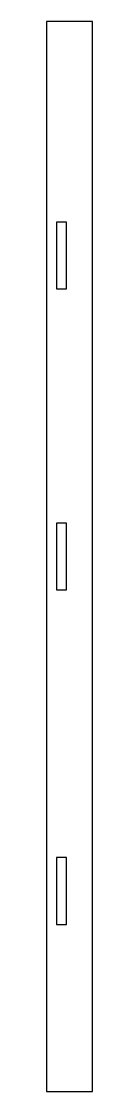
# Model space of a CAD drawing. Header units: millimetres. Extents: x 0 to 14, y 0 to 320.
import ezdxf

# ---------------------------------------------------------------- set-up
doc = ezdxf.new("R2010")
doc.units = ezdxf.units.MM
doc.layers.add('CUT', color=1, linetype='Continuous')

msp = doc.modelspace()

# ---------------------------------------------------------------- linework, layer by layer
at = {"layer": 'CUT'}
for points in [[(0, 0), (13.75, 0), (13.75, 320), (0, 320)], [(3, 240), (6, 240), (6, 260), (3, 260)], [(3, 150), (6, 150), (6, 170), (3, 170)], [(3, 50), (6, 50), (6, 70), (3, 70)]]:
    msp.add_lwpolyline(points, close=True, dxfattribs=at)

doc.saveas('drawing.dxf')
